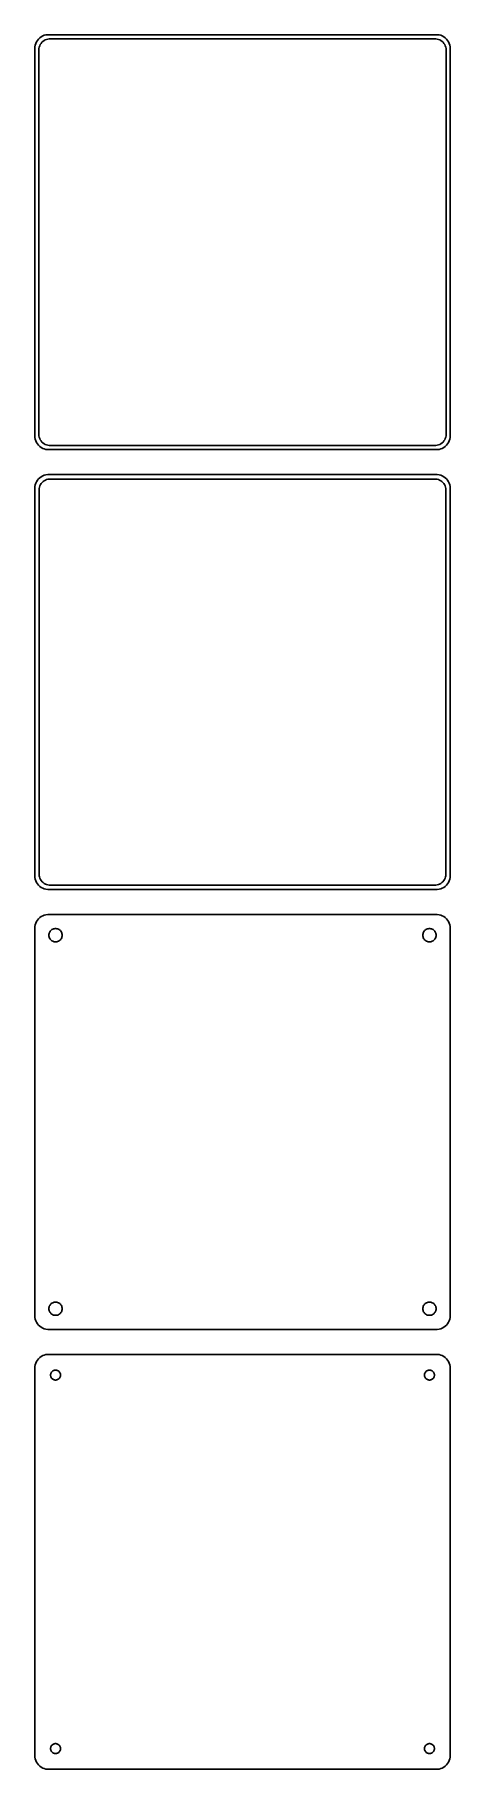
# Model space of a CAD drawing. Header units: metres. Extents: x -75 to 75, y 402 to 1029.
import ezdxf

# ---------------------------------------------------------------- set-up
doc = ezdxf.new("R2010")
doc.units = ezdxf.units.M

msp = doc.modelspace()

# ---------------------------------------------------------------- linework, layer by layer
for p, q in [((-72.1289, 1028.52), (-72.6791, 1028.22)), ((-71.5451, 1028.76), (-72.1289, 1028.52)), ((-70.9369, 1028.91), (-71.5451, 1028.76)), ((-70.3139, 1028.99), (-70.9369, 1028.91)), ((70.3139, 1028.99), (-70.3139, 1028.99)), ((70.9369, 1028.91), (70.3139, 1028.99)), ((71.5451, 1028.76), (70.9369, 1028.91)), ((72.1289, 1028.52), (71.5451, 1028.76)), ((72.6791, 1028.22), (72.1289, 1028.52)), ((-74.9606, 1024.63), (-75, 1024)), ((-75, 1024), (-75, 884)), ((-74.8429, 1025.24), (-74.9606, 1024.63)), ((-74.6489, 1025.84), (-74.8429, 1025.24)), ((-74.3815, 1026.41), (-74.6489, 1025.84)), ((-74.0451, 1026.94), (-74.3815, 1026.41)), ((-73.6448, 1027.42), (-74.0451, 1026.94)), ((-73.1871, 1027.85), (-73.6448, 1027.42)), ((-73.5, 1023.5), (-73.4685, 1024)), ((-73.5, 884.5), (-73.5, 1023.5)), ((-73.4685, 1024), (-73.3743, 1024.49)), ((-73.3743, 1024.49), (-73.2191, 1024.97)), ((-73.2191, 1024.97), (-73.0052, 1025.43)), ((-72.6791, 1028.22), (-73.1871, 1027.85)), ((-73.0052, 1025.43), (-72.7361, 1025.85)), ((-72.7361, 1025.85), (-72.4159, 1026.24)), ((-72.4159, 1026.24), (-72.0497, 1026.58)), ((-72.0497, 1026.58), (-71.6433, 1026.88)), ((-71.6433, 1026.88), (-71.2031, 1027.12)), ((-71.2031, 1027.12), (-70.7361, 1027.3)), ((-70.7361, 1027.3), (-70.2495, 1027.43)), ((-70.2495, 1027.43), (-69.7512, 1027.49)), ((-69.7512, 1027.49), (69.7512, 1027.49)), ((69.7512, 1027.49), (70.2495, 1027.43)), ((70.2495, 1027.43), (70.7361, 1027.3)), ((70.7361, 1027.3), (71.2031, 1027.12)), ((71.2031, 1027.12), (71.6433, 1026.88)), ((71.6433, 1026.88), (72.0497, 1026.58)), ((72.0497, 1026.58), (72.4159, 1026.24)), ((72.4159, 1026.24), (72.7361, 1025.85)), ((73.1871, 1027.85), (72.6791, 1028.22)), ((72.7361, 1025.85), (73.0052, 1025.43)), ((73.0052, 1025.43), (73.2191, 1024.97)), ((73.6448, 1027.42), (73.1871, 1027.85)), ((73.2191, 1024.97), (73.3743, 1024.49)), ((73.3743, 1024.49), (73.4685, 1024)), ((73.4685, 1024), (73.5, 1023.5)), ((73.5, 1023.5), (73.5, 884.5)), ((74.0451, 1026.94), (73.6448, 1027.42)), ((74.3815, 1026.41), (74.0451, 1026.94)), ((74.6489, 1025.84), (74.3815, 1026.41)), ((74.8429, 1025.24), (74.6489, 1025.84)), ((74.9606, 1024.63), (74.8429, 1025.24)), ((75, 1024), (74.9606, 1024.63)), ((75, 884), (75, 1024)), ((-73.4685, 883.999), (-73.5, 884.5)), ((73.5, 884.5), (73.4685, 883.999)), ((-75, 884), (-74.9606, 883.373)), ((-74.9606, 883.373), (-74.8429, 882.757)), ((-74.8429, 882.757), (-74.6489, 882.159)), ((-74.6489, 882.159), (-74.3815, 881.591)), ((-74.3815, 881.591), (-74.0451, 881.061)), ((-74.0451, 881.061), (-73.6448, 880.577)), ((-73.6448, 880.577), (-73.1871, 880.147)), ((-73.3743, 883.505), (-73.4685, 883.999)), ((-73.2191, 883.028), (-73.3743, 883.505)), ((-73.0052, 882.573), (-73.2191, 883.028)), ((-73.1871, 880.147), (-72.6791, 879.778)), ((-72.7361, 882.149), (-73.0052, 882.573)), ((-72.4159, 881.762), (-72.7361, 882.149)), ((-72.6791, 879.778), (-72.1289, 879.476)), ((-72.0497, 881.418), (-72.4159, 881.762)), ((-72.1289, 879.476), (-71.5451, 879.245)), ((-71.6433, 881.123), (-72.0497, 881.418)), ((-71.2031, 880.881), (-71.6433, 881.123)), ((-71.5451, 879.245), (-70.9369, 879.089)), ((-70.7361, 880.696), (-71.2031, 880.881)), ((-70.9369, 879.089), (-70.3139, 879.01)), ((-70.2495, 880.571), (-70.7361, 880.696)), ((-70.3139, 879.01), (70.3139, 879.01)), ((-69.7512, 880.508), (-70.2495, 880.571)), ((69.7512, 880.508), (-69.7512, 880.508)), ((70.2495, 880.571), (69.7512, 880.508)), ((70.7361, 880.696), (70.2495, 880.571)), ((70.3139, 879.01), (70.9369, 879.089)), ((71.2031, 880.881), (70.7361, 880.696)), ((70.9369, 879.089), (71.5451, 879.245)), ((71.6433, 881.123), (71.2031, 880.881)), ((71.5451, 879.245), (72.1289, 879.476)), ((72.0497, 881.418), (71.6433, 881.123)), ((72.4159, 881.762), (72.0497, 881.418)), ((72.1289, 879.476), (72.6791, 879.778)), ((72.7361, 882.149), (72.4159, 881.762)), ((72.6791, 879.778), (73.1871, 880.147)), ((73.0052, 882.573), (72.7361, 882.149)), ((73.2191, 883.028), (73.0052, 882.573)), ((73.1871, 880.147), (73.6448, 880.577)), ((73.3743, 883.505), (73.2191, 883.028)), ((73.4685, 883.999), (73.3743, 883.505)), ((73.6448, 880.577), (74.0451, 881.061)), ((74.0451, 881.061), (74.3815, 881.591)), ((74.3815, 881.591), (74.6489, 882.159)), ((74.6489, 882.159), (74.8429, 882.757)), ((74.8429, 882.757), (74.9606, 883.373)), ((74.9606, 883.373), (75, 884)), ((-74.9606, 865.627), (-75, 865)), ((-74.8429, 866.243), (-74.9606, 865.627)), ((-74.6489, 866.841), (-74.8429, 866.243)), ((-74.3815, 867.409), (-74.6489, 866.841)), ((-74.0451, 867.939), (-74.3815, 867.409)), ((-73.6448, 868.423), (-74.0451, 867.939)), ((-73.1871, 868.853), (-73.6448, 868.423)), ((-73.3421, 864.985), (-73.251, 865.463)), ((-73.251, 865.463), (-73.1007, 865.926)), ((-72.6791, 869.222), (-73.1871, 868.853)), ((-73.1007, 865.926), (-72.8936, 866.366)), ((-72.8936, 866.366), (-72.633, 866.776)), ((-72.1289, 869.524), (-72.6791, 869.222)), ((-72.633, 866.776), (-72.323, 867.151)), ((-72.323, 867.151), (-71.9685, 867.484)), ((-71.5451, 869.755), (-72.1289, 869.524)), ((-71.9685, 867.484), (-71.5751, 867.77)), ((-71.5751, 867.77), (-71.1489, 868.004)), ((-70.9369, 869.911), (-71.5451, 869.755)), ((-71.1489, 868.004), (-70.6967, 868.183)), ((-70.3139, 869.99), (-70.9369, 869.911)), ((-70.6967, 868.183), (-70.2256, 868.304)), ((70.3139, 869.99), (-70.3139, 869.99)), ((-70.2256, 868.304), (-69.7432, 868.365)), ((-69.7432, 868.365), (69.7432, 868.365)), ((69.7432, 868.365), (70.2256, 868.304)), ((70.2256, 868.304), (70.6967, 868.183)), ((70.9369, 869.911), (70.3139, 869.99)), ((70.6967, 868.183), (71.1489, 868.004)), ((71.5451, 869.755), (70.9369, 869.911)), ((71.1489, 868.004), (71.5751, 867.77)), ((72.1289, 869.524), (71.5451, 869.755)), ((71.5751, 867.77), (71.9685, 867.484)), ((71.9685, 867.484), (72.323, 867.151)), ((72.6791, 869.222), (72.1289, 869.524)), ((72.323, 867.151), (72.633, 866.776)), ((72.633, 866.776), (72.8936, 866.366)), ((73.1871, 868.853), (72.6791, 869.222)), ((72.8936, 866.366), (73.1007, 865.926)), ((73.1007, 865.926), (73.251, 865.463)), ((73.6448, 868.423), (73.1871, 868.853)), ((73.251, 865.463), (73.3421, 864.985)), ((74.0451, 867.939), (73.6448, 868.423)), ((74.3815, 867.409), (74.0451, 867.939)), ((74.6489, 866.841), (74.3815, 867.409)), ((74.8429, 866.243), (74.6489, 866.841)), ((74.9606, 865.627), (74.8429, 866.243)), ((75, 865), (74.9606, 865.627)), ((-75, 865), (-75, 725)), ((-73.3726, 864.5), (-73.3421, 864.985)), ((-73.3726, 725.5), (-73.3726, 864.5)), ((73.3421, 864.985), (73.3726, 864.5)), ((73.3726, 864.5), (73.3726, 725.5)), ((75, 725), (75, 865)), ((-75, 725), (-74.9606, 724.373)), ((-74.9606, 724.373), (-74.8429, 723.757)), ((-74.8429, 723.757), (-74.6489, 723.159)), ((-74.6489, 723.159), (-74.3815, 722.591)), ((-74.3815, 722.591), (-74.0451, 722.061)), ((-74.0451, 722.061), (-73.6448, 721.577)), ((-73.6448, 721.577), (-73.1871, 721.147)), ((-73.3421, 725.015), (-73.3726, 725.5)), ((-73.251, 724.537), (-73.3421, 725.015)), ((-73.1007, 724.074), (-73.251, 724.537)), ((-73.1871, 721.147), (-72.6791, 720.778)), ((-72.8936, 723.634), (-73.1007, 724.074)), ((-72.633, 723.224), (-72.8936, 723.634)), ((-72.323, 722.849), (-72.633, 723.224)), ((-71.9685, 722.516), (-72.323, 722.849)), ((-71.5751, 722.23), (-71.9685, 722.516)), ((-71.1489, 721.996), (-71.5751, 722.23)), ((-70.6967, 721.817), (-71.1489, 721.996)), ((-70.2256, 721.696), (-70.6967, 721.817)), ((-69.7432, 721.635), (-70.2256, 721.696)), ((69.7432, 721.635), (-69.7432, 721.635)), ((70.2256, 721.696), (69.7432, 721.635)), ((70.6967, 721.817), (70.2256, 721.696)), ((71.1489, 721.996), (70.6967, 721.817)), ((71.5751, 722.23), (71.1489, 721.996)), ((71.9685, 722.516), (71.5751, 722.23)), ((72.323, 722.849), (71.9685, 722.516)), ((72.633, 723.224), (72.323, 722.849)), ((72.8936, 723.634), (72.633, 723.224)), ((72.6791, 720.778), (73.1871, 721.147)), ((73.1007, 724.074), (72.8936, 723.634)), ((73.251, 724.537), (73.1007, 724.074)), ((73.1871, 721.147), (73.6448, 721.577)), ((73.3421, 725.015), (73.251, 724.537)), ((73.3726, 725.5), (73.3421, 725.015)), ((73.6448, 721.577), (74.0451, 722.061)), ((74.0451, 722.061), (74.3815, 722.591)), ((74.3815, 722.591), (74.6489, 723.159)), ((74.6489, 723.159), (74.8429, 723.757)), ((74.8429, 723.757), (74.9606, 724.373)), ((74.9606, 724.373), (75, 725)), ((-72.6791, 720.778), (-72.1289, 720.476)), ((-72.1289, 720.476), (-71.5451, 720.245)), ((-71.5451, 720.245), (-70.9369, 720.089)), ((-70.9369, 720.089), (-70.3139, 720.01)), ((-70.3139, 720.01), (70.3139, 720.01)), ((70.3139, 720.01), (70.9369, 720.089)), ((70.9369, 720.089), (71.5451, 720.245)), ((71.5451, 720.245), (72.1289, 720.476)), ((72.1289, 720.476), (72.6791, 720.778)), ((-74.0451, 708.939), (-74.3815, 708.409)), ((-73.6448, 709.423), (-74.0451, 708.939)), ((-73.1871, 709.853), (-73.6448, 709.423)), ((-72.6791, 710.222), (-73.1871, 709.853)), ((-72.1289, 710.524), (-72.6791, 710.222)), ((-71.5451, 710.755), (-72.1289, 710.524)), ((-70.9369, 710.911), (-71.5451, 710.755)), ((-70.3139, 710.99), (-70.9369, 710.911)), ((70.3139, 710.99), (-70.3139, 710.99)), ((70.9369, 710.911), (70.3139, 710.99)), ((71.5451, 710.755), (70.9369, 710.911)), ((72.1289, 710.524), (71.5451, 710.755)), ((72.6791, 710.222), (72.1289, 710.524)), ((73.1871, 709.853), (72.6791, 710.222)), ((73.6448, 709.423), (73.1871, 709.853)), ((74.0451, 708.939), (73.6448, 709.423)), ((74.3815, 708.409), (74.0451, 708.939)), ((-74.9606, 706.627), (-75, 706)), ((-75, 706), (-75, 566)), ((-74.8429, 707.243), (-74.9606, 706.627)), ((-74.6489, 707.841), (-74.8429, 707.243)), ((-74.3815, 708.409), (-74.6489, 707.841)), ((-69.9, 703.5), (-69.8811, 703.801)), ((-69.8811, 703.199), (-69.9, 703.5)), ((-69.8811, 703.801), (-69.8246, 704.097)), ((-69.8246, 702.903), (-69.8811, 703.199)), ((-69.8246, 704.097), (-69.7315, 704.383)), ((-69.7315, 702.617), (-69.8246, 702.903)), ((-69.7315, 704.383), (-69.6031, 704.656)), ((-69.6031, 702.344), (-69.7315, 702.617)), ((-69.6031, 704.656), (-69.4416, 704.911)), ((-69.4416, 702.089), (-69.6031, 702.344)), ((-69.4416, 704.911), (-69.2495, 705.143)), ((-69.2495, 705.143), (-69.0298, 705.349)), ((-69.0298, 705.349), (-68.786, 705.526)), ((-68.786, 705.526), (-68.5219, 705.672)), ((-68.5219, 705.672), (-68.2416, 705.783)), ((-68.2416, 705.783), (-67.9497, 705.857)), ((-67.9497, 705.857), (-67.6507, 705.895)), ((-67.6507, 705.895), (-67.3493, 705.895)), ((-67.3493, 705.895), (-67.0503, 705.857)), ((-67.0503, 705.857), (-66.7584, 705.783)), ((-66.7584, 705.783), (-66.4781, 705.672)), ((-66.4781, 705.672), (-66.214, 705.526)), ((-66.214, 705.526), (-65.9702, 705.349)), ((-65.9702, 705.349), (-65.7505, 705.143)), ((-65.7505, 705.143), (-65.5583, 704.911)), ((-65.5583, 704.911), (-65.3969, 704.656)), ((-65.3969, 702.344), (-65.5583, 702.089)), ((-65.3969, 704.656), (-65.2685, 704.383)), ((-65.2685, 702.617), (-65.3969, 702.344)), ((-65.2685, 704.383), (-65.1754, 704.097)), ((-65.1754, 702.903), (-65.2685, 702.617)), ((-65.1754, 704.097), (-65.1189, 703.801)), ((-65.1189, 703.199), (-65.1754, 702.903)), ((-65.1189, 703.801), (-65.1, 703.5)), ((-65.1, 703.5), (-65.1189, 703.199)), ((65.1, 703.5), (65.1189, 703.801)), ((65.1189, 703.199), (65.1, 703.5)), ((65.1189, 703.801), (65.1754, 704.097)), ((65.1754, 702.903), (65.1189, 703.199)), ((65.1754, 704.097), (65.2685, 704.383)), ((65.2685, 702.617), (65.1754, 702.903)), ((65.2685, 704.383), (65.3969, 704.656)), ((65.3969, 702.344), (65.2685, 702.617)), ((65.3969, 704.656), (65.5583, 704.911)), ((65.5583, 702.089), (65.3969, 702.344)), ((65.5583, 704.911), (65.7505, 705.143)), ((65.7505, 705.143), (65.9702, 705.349)), ((65.9702, 705.349), (66.214, 705.526)), ((66.214, 705.526), (66.4781, 705.672)), ((66.4781, 705.672), (66.7584, 705.783)), ((66.7584, 705.783), (67.0503, 705.857)), ((67.0503, 705.857), (67.3493, 705.895)), ((67.3493, 705.895), (67.6507, 705.895)), ((67.6507, 705.895), (67.9497, 705.857)), ((67.9497, 705.857), (68.2416, 705.783)), ((68.2416, 705.783), (68.5219, 705.672)), ((68.5219, 705.672), (68.786, 705.526)), ((68.786, 705.526), (69.0298, 705.349)), ((69.0298, 705.349), (69.2495, 705.143)), ((69.2495, 705.143), (69.4416, 704.911)), ((69.4416, 704.911), (69.6031, 704.656)), ((69.6031, 702.344), (69.4416, 702.089)), ((69.6031, 704.656), (69.7315, 704.383)), ((69.7315, 702.617), (69.6031, 702.344)), ((69.7315, 704.383), (69.8246, 704.097)), ((69.8246, 702.903), (69.7315, 702.617)), ((69.8246, 704.097), (69.8811, 703.801)), ((69.8811, 703.199), (69.8246, 702.903)), ((69.8811, 703.801), (69.9, 703.5)), ((69.9, 703.5), (69.8811, 703.199)), ((74.6489, 707.841), (74.3815, 708.409)), ((74.8429, 707.243), (74.6489, 707.841)), ((74.9606, 706.627), (74.8429, 707.243)), ((75, 706), (74.9606, 706.627)), ((75, 566), (75, 706)), ((-69.2495, 701.857), (-69.4416, 702.089)), ((-69.0298, 701.651), (-69.2495, 701.857)), ((-68.786, 701.474), (-69.0298, 701.651)), ((-68.5219, 701.328), (-68.786, 701.474)), ((-68.2416, 701.217), (-68.5219, 701.328)), ((-67.9497, 701.143), (-68.2416, 701.217)), ((-67.6507, 701.105), (-67.9497, 701.143)), ((-67.3493, 701.105), (-67.6507, 701.105)), ((-67.0503, 701.143), (-67.3493, 701.105)), ((-66.7584, 701.217), (-67.0503, 701.143)), ((-66.4781, 701.328), (-66.7584, 701.217)), ((-66.214, 701.474), (-66.4781, 701.328)), ((-65.9702, 701.651), (-66.214, 701.474)), ((-65.7505, 701.857), (-65.9702, 701.651)), ((-65.5583, 702.089), (-65.7505, 701.857)), ((65.7505, 701.857), (65.5583, 702.089)), ((65.9702, 701.651), (65.7505, 701.857)), ((66.214, 701.474), (65.9702, 701.651)), ((66.4781, 701.328), (66.214, 701.474)), ((66.7584, 701.217), (66.4781, 701.328)), ((67.0503, 701.143), (66.7584, 701.217)), ((67.3493, 701.105), (67.0503, 701.143)), ((67.6507, 701.105), (67.3493, 701.105)), ((67.9497, 701.143), (67.6507, 701.105)), ((68.2416, 701.217), (67.9497, 701.143)), ((68.5219, 701.328), (68.2416, 701.217)), ((68.786, 701.474), (68.5219, 701.328)), ((69.0298, 701.651), (68.786, 701.474)), ((69.2495, 701.857), (69.0298, 701.651)), ((69.4416, 702.089), (69.2495, 701.857)), ((-68.786, 570.526), (-68.5219, 570.672)), ((-68.5219, 570.672), (-68.2416, 570.783)), ((-68.2416, 570.783), (-67.9497, 570.857)), ((-67.9497, 570.857), (-67.6507, 570.895)), ((-67.6507, 570.895), (-67.3493, 570.895)), ((-67.3493, 570.895), (-67.0503, 570.857)), ((-67.0503, 570.857), (-66.7584, 570.783)), ((-66.7584, 570.783), (-66.4781, 570.672)), ((-66.4781, 570.672), (-66.214, 570.526)), ((66.214, 570.526), (66.4781, 570.672)), ((66.4781, 570.672), (66.7584, 570.783)), ((66.7584, 570.783), (67.0503, 570.857)), ((67.0503, 570.857), (67.3493, 570.895)), ((67.3493, 570.895), (67.6507, 570.895)), ((67.6507, 570.895), (67.9497, 570.857)), ((67.9497, 570.857), (68.2416, 570.783)), ((68.2416, 570.783), (68.5219, 570.672)), ((68.5219, 570.672), (68.786, 570.526)), ((-75, 566), (-74.9606, 565.373)), ((-74.9606, 565.373), (-74.8429, 564.757)), ((-74.8429, 564.757), (-74.6489, 564.159)), ((-69.9, 568.5), (-69.8811, 568.801)), ((-69.8811, 568.199), (-69.9, 568.5)), ((-69.8811, 568.801), (-69.8246, 569.097)), ((-69.8246, 567.903), (-69.8811, 568.199)), ((-69.8246, 569.097), (-69.7315, 569.383)), ((-69.7315, 567.617), (-69.8246, 567.903)), ((-69.7315, 569.383), (-69.6031, 569.656)), ((-69.6031, 567.344), (-69.7315, 567.617)), ((-69.6031, 569.656), (-69.4416, 569.911)), ((-69.4416, 567.089), (-69.6031, 567.344)), ((-69.4416, 569.911), (-69.2495, 570.143)), ((-69.2495, 566.857), (-69.4416, 567.089)), ((-69.2495, 570.143), (-69.0298, 570.349)), ((-69.0298, 566.651), (-69.2495, 566.857)), ((-69.0298, 570.349), (-68.786, 570.526)), ((-68.786, 566.474), (-69.0298, 566.651)), ((-68.5219, 566.328), (-68.786, 566.474)), ((-68.2416, 566.217), (-68.5219, 566.328)), ((-67.9497, 566.143), (-68.2416, 566.217)), ((-67.6507, 566.105), (-67.9497, 566.143)), ((-67.3493, 566.105), (-67.6507, 566.105)), ((-67.0503, 566.143), (-67.3493, 566.105)), ((-66.7584, 566.217), (-67.0503, 566.143)), ((-66.4781, 566.328), (-66.7584, 566.217)), ((-66.214, 566.474), (-66.4781, 566.328)), ((-66.214, 570.526), (-65.9702, 570.349)), ((-65.9702, 566.651), (-66.214, 566.474)), ((-65.9702, 570.349), (-65.7505, 570.143)), ((-65.7505, 566.857), (-65.9702, 566.651)), ((-65.7505, 570.143), (-65.5583, 569.911)), ((-65.5583, 567.089), (-65.7505, 566.857)), ((-65.5583, 569.911), (-65.3969, 569.656)), ((-65.3969, 567.344), (-65.5583, 567.089)), ((-65.3969, 569.656), (-65.2685, 569.383)), ((-65.2685, 567.617), (-65.3969, 567.344)), ((-65.2685, 569.383), (-65.1754, 569.097)), ((-65.1754, 567.903), (-65.2685, 567.617)), ((-65.1754, 569.097), (-65.1189, 568.801)), ((-65.1189, 568.199), (-65.1754, 567.903)), ((-65.1189, 568.801), (-65.1, 568.5)), ((-65.1, 568.5), (-65.1189, 568.199)), ((65.1, 568.5), (65.1189, 568.801)), ((65.1189, 568.199), (65.1, 568.5)), ((65.1189, 568.801), (65.1754, 569.097)), ((65.1754, 567.903), (65.1189, 568.199)), ((65.1754, 569.097), (65.2685, 569.383)), ((65.2685, 567.617), (65.1754, 567.903)), ((65.2685, 569.383), (65.3969, 569.656)), ((65.3969, 567.344), (65.2685, 567.617)), ((65.3969, 569.656), (65.5583, 569.911)), ((65.5583, 567.089), (65.3969, 567.344)), ((65.5583, 569.911), (65.7505, 570.143)), ((65.7505, 566.857), (65.5583, 567.089)), ((65.7505, 570.143), (65.9702, 570.349)), ((65.9702, 566.651), (65.7505, 566.857)), ((65.9702, 570.349), (66.214, 570.526)), ((66.214, 566.474), (65.9702, 566.651)), ((66.4781, 566.328), (66.214, 566.474)), ((66.7584, 566.217), (66.4781, 566.328)), ((67.0503, 566.143), (66.7584, 566.217)), ((67.3493, 566.105), (67.0503, 566.143)), ((67.6507, 566.105), (67.3493, 566.105)), ((67.9497, 566.143), (67.6507, 566.105)), ((68.2416, 566.217), (67.9497, 566.143)), ((68.5219, 566.328), (68.2416, 566.217)), ((68.786, 566.474), (68.5219, 566.328)), ((68.786, 570.526), (69.0298, 570.349)), ((69.0298, 566.651), (68.786, 566.474)), ((69.0298, 570.349), (69.2495, 570.143)), ((69.2495, 566.857), (69.0298, 566.651)), ((69.2495, 570.143), (69.4416, 569.911)), ((69.4416, 567.089), (69.2495, 566.857)), ((69.4416, 569.911), (69.6031, 569.656)), ((69.6031, 567.344), (69.4416, 567.089)), ((69.6031, 569.656), (69.7315, 569.383)), ((69.7315, 567.617), (69.6031, 567.344)), ((69.7315, 569.383), (69.8246, 569.097)), ((69.8246, 567.903), (69.7315, 567.617)), ((69.8246, 569.097), (69.8811, 568.801)), ((69.8811, 568.199), (69.8246, 567.903)), ((69.8811, 568.801), (69.9, 568.5)), ((69.9, 568.5), (69.8811, 568.199)), ((74.6489, 564.159), (74.8429, 564.757)), ((74.8429, 564.757), (74.9606, 565.373)), ((74.9606, 565.373), (75, 566)), ((-74.6489, 564.159), (-74.3815, 563.591)), ((-74.3815, 563.591), (-74.0451, 563.061)), ((-74.0451, 563.061), (-73.6448, 562.577)), ((-73.6448, 562.577), (-73.1871, 562.147)), ((-73.1871, 562.147), (-72.6791, 561.778)), ((-72.6791, 561.778), (-72.1289, 561.476)), ((-72.1289, 561.476), (-71.5451, 561.245)), ((-71.5451, 561.245), (-70.9369, 561.089)), ((-70.9369, 561.089), (-70.3139, 561.01)), ((-70.3139, 561.01), (70.3139, 561.01)), ((70.3139, 561.01), (70.9369, 561.089)), ((70.9369, 561.089), (71.5451, 561.245)), ((71.5451, 561.245), (72.1289, 561.476)), ((72.1289, 561.476), (72.6791, 561.778)), ((72.6791, 561.778), (73.1871, 562.147)), ((73.1871, 562.147), (73.6448, 562.577)), ((73.6448, 562.577), (74.0451, 563.061)), ((74.0451, 563.061), (74.3815, 563.591)), ((74.3815, 563.591), (74.6489, 564.159)), ((-71.5451, 551.755), (-72.1289, 551.524)), ((-70.9369, 551.911), (-71.5451, 551.755)), ((-70.3139, 551.99), (-70.9369, 551.911)), ((70.3139, 551.99), (-70.3139, 551.99)), ((70.9369, 551.911), (70.3139, 551.99)), ((71.5451, 551.755), (70.9369, 551.911)), ((72.1289, 551.524), (71.5451, 551.755)), ((-74.9606, 547.627), (-75, 547)), ((-75, 547), (-75, 407)), ((-74.8429, 548.243), (-74.9606, 547.627)), ((-74.6489, 548.841), (-74.8429, 548.243)), ((-74.3815, 549.409), (-74.6489, 548.841)), ((-74.0451, 549.939), (-74.3815, 549.409)), ((-73.6448, 550.423), (-74.0451, 549.939)), ((-73.1871, 550.853), (-73.6448, 550.423)), ((-72.6791, 551.222), (-73.1871, 550.853)), ((-72.1289, 551.524), (-72.6791, 551.222)), ((-69.0773, 545.367), (-68.9562, 545.558)), ((-68.9562, 545.558), (-68.8121, 545.732)), ((-68.8121, 545.732), (-68.6474, 545.887)), ((-68.6474, 545.887), (-68.4645, 546.02)), ((-68.4645, 546.02), (-68.2664, 546.129)), ((-68.2664, 546.129), (-68.0562, 546.212)), ((-68.0562, 546.212), (-67.8373, 546.268)), ((-67.8373, 546.268), (-67.613, 546.296)), ((-67.613, 546.296), (-67.387, 546.296)), ((-67.387, 546.296), (-67.1627, 546.268)), ((-67.1627, 546.268), (-66.9438, 546.212)), ((-66.9438, 546.212), (-66.7336, 546.129)), ((-66.7336, 546.129), (-66.5355, 546.02)), ((-66.5355, 546.02), (-66.3526, 545.887)), ((-66.3526, 545.887), (-66.1879, 545.732)), ((-66.1879, 545.732), (-66.0438, 545.558)), ((-66.0438, 545.558), (-65.9226, 545.367)), ((65.9226, 545.367), (66.0438, 545.558)), ((66.0438, 545.558), (66.1879, 545.732)), ((66.1879, 545.732), (66.3526, 545.887)), ((66.3526, 545.887), (66.5355, 546.02)), ((66.5355, 546.02), (66.7336, 546.129)), ((66.7336, 546.129), (66.9438, 546.212)), ((66.9438, 546.212), (67.1627, 546.268)), ((67.1627, 546.268), (67.387, 546.296)), ((67.387, 546.296), (67.613, 546.296)), ((67.613, 546.296), (67.8373, 546.268)), ((67.8373, 546.268), (68.0562, 546.212)), ((68.0562, 546.212), (68.2664, 546.129)), ((68.2664, 546.129), (68.4645, 546.02)), ((68.4645, 546.02), (68.6474, 545.887)), ((68.6474, 545.887), (68.8121, 545.732)), ((68.8121, 545.732), (68.9562, 545.558)), ((68.9562, 545.558), (69.0773, 545.367)), ((72.6791, 551.222), (72.1289, 551.524)), ((73.1871, 550.853), (72.6791, 551.222)), ((73.6448, 550.423), (73.1871, 550.853)), ((74.0451, 549.939), (73.6448, 550.423)), ((74.3815, 549.409), (74.0451, 549.939)), ((74.6489, 548.841), (74.3815, 549.409)), ((74.8429, 548.243), (74.6489, 548.841)), ((74.9606, 547.627), (74.8429, 548.243)), ((75, 547), (74.9606, 547.627)), ((75, 407), (75, 547)), ((-69.3, 544.5), (-69.2858, 544.726)), ((-69.2858, 544.274), (-69.3, 544.5)), ((-69.2858, 544.726), (-69.2434, 544.948)), ((-69.2434, 544.052), (-69.2858, 544.274)), ((-69.2434, 544.948), (-69.1736, 545.163)), ((-69.1736, 543.837), (-69.2434, 544.052)), ((-69.1736, 545.163), (-69.0773, 545.367)), ((-69.0773, 543.633), (-69.1736, 543.837)), ((-68.9562, 543.442), (-69.0773, 543.633)), ((-68.8121, 543.268), (-68.9562, 543.442)), ((-68.6474, 543.113), (-68.8121, 543.268)), ((-68.4645, 542.98), (-68.6474, 543.113)), ((-68.2664, 542.871), (-68.4645, 542.98)), ((-68.0562, 542.788), (-68.2664, 542.871)), ((-67.8373, 542.732), (-68.0562, 542.788)), ((-67.613, 542.704), (-67.8373, 542.732)), ((-67.387, 542.704), (-67.613, 542.704)), ((-67.1627, 542.732), (-67.387, 542.704)), ((-66.9438, 542.788), (-67.1627, 542.732)), ((-66.7336, 542.871), (-66.9438, 542.788)), ((-66.5355, 542.98), (-66.7336, 542.871)), ((-66.3526, 543.113), (-66.5355, 542.98)), ((-66.1879, 543.268), (-66.3526, 543.113)), ((-66.0438, 543.442), (-66.1879, 543.268)), ((-65.9226, 543.633), (-66.0438, 543.442)), ((-65.9226, 545.367), (-65.8264, 545.163)), ((-65.8264, 543.837), (-65.9226, 543.633)), ((-65.8264, 545.163), (-65.7565, 544.948)), ((-65.7565, 544.052), (-65.8264, 543.837)), ((-65.7565, 544.948), (-65.7142, 544.726)), ((-65.7142, 544.274), (-65.7565, 544.052)), ((-65.7142, 544.726), (-65.7, 544.5)), ((-65.7, 544.5), (-65.7142, 544.274)), ((65.7, 544.5), (65.7142, 544.726)), ((65.7142, 544.274), (65.7, 544.5)), ((65.7142, 544.726), (65.7565, 544.948)), ((65.7565, 544.052), (65.7142, 544.274)), ((65.7565, 544.948), (65.8264, 545.163)), ((65.8264, 543.837), (65.7565, 544.052)), ((65.8264, 545.163), (65.9226, 545.367)), ((65.9226, 543.633), (65.8264, 543.837)), ((66.0438, 543.442), (65.9226, 543.633)), ((66.1879, 543.268), (66.0438, 543.442)), ((66.3526, 543.113), (66.1879, 543.268)), ((66.5355, 542.98), (66.3526, 543.113)), ((66.7336, 542.871), (66.5355, 542.98)), ((66.9438, 542.788), (66.7336, 542.871)), ((67.1627, 542.732), (66.9438, 542.788)), ((67.387, 542.704), (67.1627, 542.732)), ((67.613, 542.704), (67.387, 542.704)), ((67.8373, 542.732), (67.613, 542.704)), ((68.0562, 542.788), (67.8373, 542.732)), ((68.2664, 542.871), (68.0562, 542.788)), ((68.4645, 542.98), (68.2664, 542.871)), ((68.6474, 543.113), (68.4645, 542.98)), ((68.8121, 543.268), (68.6474, 543.113)), ((68.9562, 543.442), (68.8121, 543.268)), ((69.0773, 543.633), (68.9562, 543.442)), ((69.0773, 545.367), (69.1736, 545.163)), ((69.1736, 543.837), (69.0773, 543.633)), ((69.1736, 545.163), (69.2434, 544.948)), ((69.2434, 544.052), (69.1736, 543.837)), ((69.2434, 544.948), (69.2858, 544.726)), ((69.2858, 544.274), (69.2434, 544.052)), ((69.2858, 544.726), (69.3, 544.5)), ((69.3, 544.5), (69.2858, 544.274)), ((-69.3, 409.5), (-69.2858, 409.726)), ((-69.2858, 409.274), (-69.3, 409.5)), ((-69.2858, 409.726), (-69.2434, 409.948)), ((-69.2434, 409.052), (-69.2858, 409.274)), ((-69.2434, 409.948), (-69.1736, 410.163)), ((-69.1736, 408.837), (-69.2434, 409.052)), ((-69.1736, 410.163), (-69.0773, 410.367)), ((-69.0773, 408.633), (-69.1736, 408.837)), ((-69.0773, 410.367), (-68.9562, 410.558)), ((-68.9562, 408.442), (-69.0773, 408.633)), ((-68.9562, 410.558), (-68.8121, 410.732)), ((-68.8121, 408.268), (-68.9562, 408.442)), ((-68.8121, 410.732), (-68.6474, 410.887)), ((-68.6474, 408.113), (-68.8121, 408.268)), ((-68.6474, 410.887), (-68.4645, 411.02)), ((-68.4645, 407.98), (-68.6474, 408.113)), ((-68.4645, 411.02), (-68.2664, 411.129)), ((-68.2664, 407.871), (-68.4645, 407.98)), ((-68.2664, 411.129), (-68.0562, 411.212)), ((-68.0562, 407.788), (-68.2664, 407.871)), ((-68.0562, 411.212), (-67.8373, 411.268)), ((-67.8373, 407.732), (-68.0562, 407.788)), ((-67.8373, 411.268), (-67.613, 411.296)), ((-67.613, 407.704), (-67.8373, 407.732)), ((-67.613, 411.296), (-67.387, 411.296)), ((-67.387, 407.704), (-67.613, 407.704)), ((-67.387, 411.296), (-67.1627, 411.268)), ((-67.1627, 407.732), (-67.387, 407.704)), ((-67.1627, 411.268), (-66.9438, 411.212)), ((-66.9438, 407.788), (-67.1627, 407.732)), ((-66.9438, 411.212), (-66.7336, 411.129)), ((-66.7336, 407.871), (-66.9438, 407.788)), ((-66.7336, 411.129), (-66.5355, 411.02)), ((-66.5355, 407.98), (-66.7336, 407.871)), ((-66.5355, 411.02), (-66.3526, 410.887)), ((-66.3526, 408.113), (-66.5355, 407.98)), ((-66.3526, 410.887), (-66.1879, 410.732)), ((-66.1879, 408.268), (-66.3526, 408.113)), ((-66.1879, 410.732), (-66.0438, 410.558)), ((-66.0438, 408.442), (-66.1879, 408.268)), ((-66.0438, 410.558), (-65.9226, 410.367)), ((-65.9226, 408.633), (-66.0438, 408.442)), ((-65.9226, 410.367), (-65.8264, 410.163)), ((-65.8264, 408.837), (-65.9226, 408.633)), ((-65.8264, 410.163), (-65.7565, 409.948)), ((-65.7565, 409.052), (-65.8264, 408.837)), ((-65.7565, 409.948), (-65.7142, 409.726)), ((-65.7142, 409.274), (-65.7565, 409.052)), ((-65.7142, 409.726), (-65.7, 409.5)), ((-65.7, 409.5), (-65.7142, 409.274)), ((65.7, 409.5), (65.7142, 409.726)), ((65.7142, 409.274), (65.7, 409.5)), ((65.7142, 409.726), (65.7565, 409.948)), ((65.7565, 409.052), (65.7142, 409.274)), ((65.7565, 409.948), (65.8264, 410.163)), ((65.8264, 408.837), (65.7565, 409.052)), ((65.8264, 410.163), (65.9226, 410.367)), ((65.9226, 408.633), (65.8264, 408.837)), ((65.9226, 410.367), (66.0438, 410.558)), ((66.0438, 408.442), (65.9226, 408.633)), ((66.0438, 410.558), (66.1879, 410.732)), ((66.1879, 408.268), (66.0438, 408.442)), ((66.1879, 410.732), (66.3526, 410.887)), ((66.3526, 408.113), (66.1879, 408.268)), ((66.3526, 410.887), (66.5355, 411.02)), ((66.5355, 407.98), (66.3526, 408.113)), ((66.5355, 411.02), (66.7336, 411.129)), ((66.7336, 407.871), (66.5355, 407.98)), ((66.7336, 411.129), (66.9438, 411.212)), ((66.9438, 407.788), (66.7336, 407.871)), ((66.9438, 411.212), (67.1627, 411.268)), ((67.1627, 407.732), (66.9438, 407.788)), ((67.1627, 411.268), (67.387, 411.296)), ((67.387, 407.704), (67.1627, 407.732)), ((67.387, 411.296), (67.613, 411.296)), ((67.613, 407.704), (67.387, 407.704)), ((67.613, 411.296), (67.8373, 411.268)), ((67.8373, 407.732), (67.613, 407.704)), ((67.8373, 411.268), (68.0562, 411.212)), ((68.0562, 407.788), (67.8373, 407.732)), ((68.0562, 411.212), (68.2664, 411.129)), ((68.2664, 407.871), (68.0562, 407.788)), ((68.2664, 411.129), (68.4645, 411.02)), ((68.4645, 407.98), (68.2664, 407.871)), ((68.4645, 411.02), (68.6474, 410.887)), ((68.6474, 408.113), (68.4645, 407.98)), ((68.6474, 410.887), (68.8121, 410.732)), ((68.8121, 408.268), (68.6474, 408.113)), ((68.8121, 410.732), (68.9562, 410.558)), ((68.9562, 408.442), (68.8121, 408.268)), ((68.9562, 410.558), (69.0773, 410.367)), ((69.0773, 408.633), (68.9562, 408.442)), ((69.0773, 410.367), (69.1736, 410.163)), ((69.1736, 408.837), (69.0773, 408.633)), ((69.1736, 410.163), (69.2434, 409.948)), ((69.2434, 409.052), (69.1736, 408.837)), ((69.2434, 409.948), (69.2858, 409.726)), ((69.2858, 409.274), (69.2434, 409.052)), ((69.2858, 409.726), (69.3, 409.5)), ((69.3, 409.5), (69.2858, 409.274)), ((-75, 407), (-74.9606, 406.373)), ((-74.9606, 406.373), (-74.8429, 405.757)), ((-74.8429, 405.757), (-74.6489, 405.159)), ((-74.6489, 405.159), (-74.3815, 404.591)), ((-74.3815, 404.591), (-74.0451, 404.061)), ((-74.0451, 404.061), (-73.6448, 403.577)), ((-73.6448, 403.577), (-73.1871, 403.147)), ((-73.1871, 403.147), (-72.6791, 402.778)), ((-72.6791, 402.778), (-72.1289, 402.476)), ((-72.1289, 402.476), (-71.5451, 402.245)), ((-71.5451, 402.245), (-70.9369, 402.089)), ((-70.9369, 402.089), (-70.3139, 402.01)), ((-70.3139, 402.01), (70.3139, 402.01)), ((70.3139, 402.01), (70.9369, 402.089)), ((70.9369, 402.089), (71.5451, 402.245)), ((71.5451, 402.245), (72.1289, 402.476)), ((72.1289, 402.476), (72.6791, 402.778)), ((72.6791, 402.778), (73.1871, 403.147)), ((73.1871, 403.147), (73.6448, 403.577)), ((73.6448, 403.577), (74.0451, 404.061)), ((74.0451, 404.061), (74.3815, 404.591)), ((74.3815, 404.591), (74.6489, 405.159)), ((74.6489, 405.159), (74.8429, 405.757)), ((74.8429, 405.757), (74.9606, 406.373)), ((74.9606, 406.373), (75, 407))]:
    msp.add_line(p, q)

doc.saveas('drawing.dxf')
